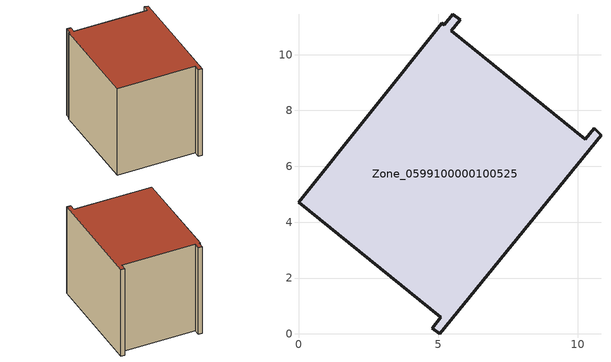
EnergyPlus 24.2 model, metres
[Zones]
Zone_0599100000100525
 floor ground (C_G): 5.53,11.45 5.79,11.24 5.47,10.85 10.26,6.97 10.58,7.36 10.83,7.12 5.05,0 4.78,0.2 5.1,0.59 0,4.72 5.14,11.12 5.21,11.06 z0
 wall outside (C_F): 10.83,7.12 10.58,7.36 10.26,6.97 5.47,10.85 5.79,11.24 5.53,11.45 5.21,11.06 5.14,11.12 0,4.72 5.1,0.59 4.78,0.2 5.05,0 10.83,7.12 z0:7.99
 roof outside (C_R): 5.14,11.12 0,4.72 5.1,0.59 4.78,0.2 5.05,0 10.83,7.12 10.58,7.36 10.26,6.97 5.47,10.85 5.79,11.24 5.53,11.45 5.21,11.06 z7.99
[BUILDING]
Pand.0599100000100525: North Axis=0; Terrain=City; Loads Convergence Tolerance Value=0.04; Temperature Convergence Tolerance Value=0.4; Solar Distribution=FullExterior; Maximum Number of Warmup Days=25; Minimum Number of Warmup Days=1
[Site:Location]
Rotterdam.The.Hague.AP_ZH_NLD Design_Conditions: Latitude=51.96; Longitude=4.45; Time Zone=1; Elevation=-4.5
[SITE:GROUNDTEMPERATURE:BUILDINGSURFACE]
18, 18, 18, 18, 18, 18, 18, 18, 18, 18, 18, 18
[MATERIAL] Thermal Absorptance=0.9; Solar Absorptance=0.7; Visible Absorptance=0.7
Name | Roughness | Thickness | Conductivity | Density | Specific Heat
G.TC.1946-1964 | MediumSmooth | 0.15 | 1 | 540 | 1210
F.TC.1946-1964 | Rough | 0.3 | 0.857143 | 1920 | 840
R.TC.1946-1964 | MediumRough | 0.2 | 0.235294 | 1500 | 1000
[CONSTRUCTION]
C_G: G.TC.1946-1964
C_F: F.TC.1946-1964
C_R: R.TC.1946-1964
[ZONE]
Zone_0599100000100525: Type=1; Multiplier=1; Ceiling Height=Autocalculate; Volume=Autocalculate; Floor Area=autocalculate; Part of Total Floor Area=Yes
[ZONEINFILTRATION:DESIGNFLOWRATE]
Infil_Zone_0599100000100525: Zone or ZoneList or Space or SpaceList=Zone_0599100000100525; Schedule=AlwaysOn; Design Flow Rate Calculation Method=Flow/Area; Flow Rate per Floor Area=0.003; Constant Term Coefficient=1; Temperature Term Coefficient=0; Velocity Term Coefficient=0; Velocity Squared Term Coefficient=0
[HVACTEMPLATE:ZONE:IDEALLOADSAIRSYSTEM]
Zone_0599100000100525: Maximum Heating Supply Air Temperature=50; Minimum Cooling Supply Air Temperature=13; Maximum Heating Supply Air Humidity Ratio=0.0156; Minimum Cooling Supply Air Humidity Ratio=0.0077; Heating Limit=NoLimit; Cooling Limit=NoLimit; Dehumidification Control Type=ConstantSensibleHeatRatio; Cooling Sensible Heat Ratio=0.7; Dehumidification Setpoint=60; Humidification Control Type=None; Humidification Setpoint=30; Outdoor Air Method=None; Outdoor Air Flow Rate per Person=0.00944; Outdoor Air Flow Rate per Zone Floor Area=0; Outdoor Air Flow Rate per Zone=0; Demand Controlled Ventilation Type=None; Outdoor Air Economizer Type=NoEconomizer; Heat Recovery Type=None; Sensible Heat Recovery Effectiveness=0.7; Latent Heat Recovery Effectiveness=0.65
[ZONECONTROL:THERMOSTAT]
ThermostatControl_Zone_0599100000100525: Zone or ZoneList=Zone_0599100000100525; Control Type Schedule=DualSetpointControlType; Control 1=Thermostat_Zone_0599100000100525; Temperature Difference Between Cutout And Setpoint=0
[THERMOSTATSETPOINT:DUALSETPOINT]
Thermostat_Zone_0599100000100525: Heating Setpoint Temperature Schedule=HeatingSetpoint_Zone_0599100000100525; Cooling Setpoint Temperature Schedule=CoolingSetpoint_Zone_0599100000100525
[SCHEDULE:COMPACT]
HeatingSetpoint_Zone_0599100000100525: Through: 12/31, For: AllDays, Until: 24:00, 21
CoolingSetpoint_Zone_0599100000100525: Through: 12/31, For: AllDays, Until: 24:00, 24
DualSetpointControlType: Through: 12/31, For: AllDays, Until: 24:00, 4
AlwaysOn: Through: 12/31, For: AllDays, Until: 24:00, 1
